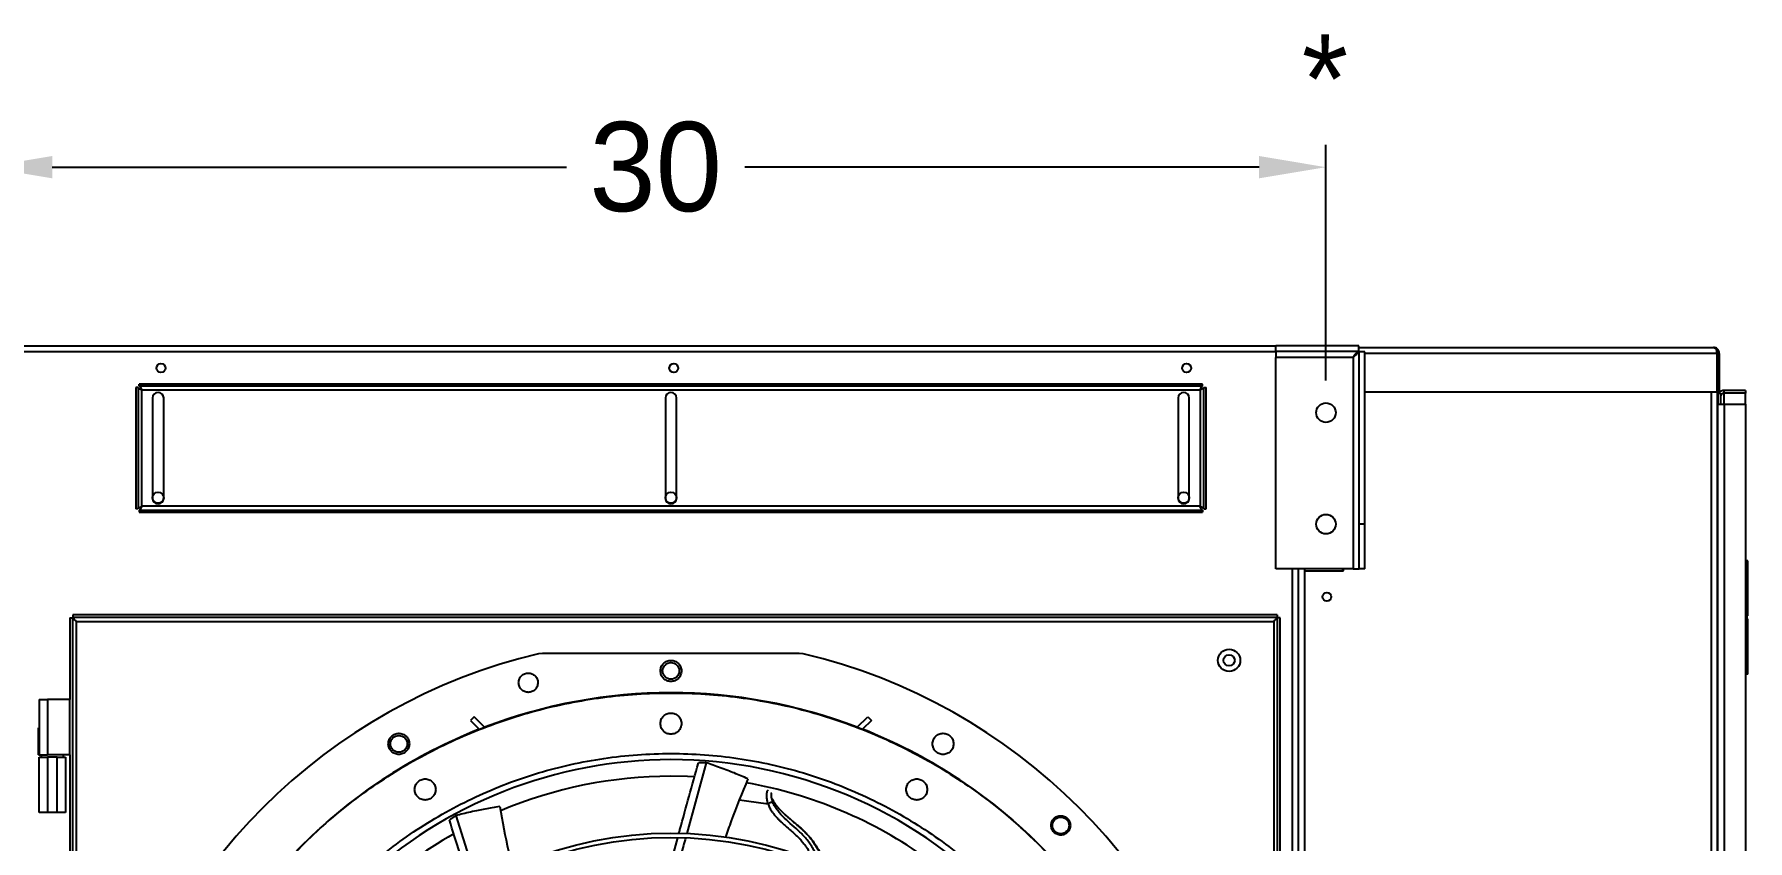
# Model space of a CAD drawing. Header units: inches. Extents: x 1229 to 1453, y -1023 to -720.
# Drawn here: x 1330.83 to 1369.26, y -977.08 to -959 of the extents above; entities that cross this region are included whole.
import ezdxf

# ---------------------------------------------------------------- set-up
doc = ezdxf.new("R2010")
doc.units = ezdxf.units.IN
doc.header["$MEASUREMENT"] = 0
doc.header["$PDSIZE"] = -1
doc.dimstyles.new('RAE Solutions', dxfattribs={"dimtxt": 2, "dimasz": 1.5, "dimexe": 0.5, "dimexo": 0.5, "dimgap": 0.5, "dimtad": 0, "dimtih": 1, "dimtoh": 1, "dimdec": 3, "dimrnd": 0.125, "dimzin": 1, "dimdsep": 46, "dimlunit": 5, "dimtxsty": 'Standard', "dimcen": 0.09, "dimadec": 0, "dimazin": 0, "dimtfac": 1, "dimtdec": 3, "dimtofl": 0, "dimtmove": 0, "dimatfit": 3, "dimfxl": 1, "dimtolj": 1, "dimtzin": 1, "dimarcsym": 0})

# ---------------------------------------------------------------- blocks, each defined once
blk = doc.blocks.new('*D281')
at = {"color": 0, "lineweight": -2, "transparency": 16777216}
for p, q in [((1329.736, -966.764), (1329.736, -961.479)), ((1359.799, -966.764), (1359.799, -961.479)), ((1331.236, -961.979), (1342.768, -961.979)), ((1358.299, -961.979), (1346.768, -961.979))]:
    blk.add_line(p, q, dxfattribs=at)
at = {"color": 0, "transparency": 16777216}
for points in [[(1331.236, -961.729), (1331.236, -962.229), (1329.736, -961.979)], [(1358.299, -961.729), (1358.299, -962.229), (1359.799, -961.979)]]:
    blk.add_solid(points, dxfattribs=at)
at = {"layer": 'Defpoints', "color": 0, "transparency": 16777216}
for p in [(1359.799, -961.979), (1329.736, -967.264), (1359.799, -967.264)]:
    blk.add_point(p, dxfattribs=at)
at = {"color": 0, "transparency": 16777216, "insert": (1344.768, -961.979), "char_height": 2, "attachment_point": 5}
blk.add_mtext('\\A1;30', dxfattribs=at)

msp = doc.modelspace()

# ---------------------------------------------------------------- linework, layer by layer
at = {"color": 18, "linetype": 'Continuous', "lineweight": 25, "true_color": 0x000000}
for p, q in [((1330.5993, -965.9825), (1358.6739, -965.9825)), ((1358.6739, -966.1125), (1358.6739, -965.9825)), ((1360.5368, -965.9825), (1358.6739, -965.9825)), ((1360.5368, -966.1125), (1360.5368, -965.9825)), ((1358.6739, -966.1155), (1330.59, -966.1155)), ((1360.5368, -966.1125), (1358.6739, -966.1125)), ((1358.6739, -966.1125), (1358.6739, -966.2465)), ((1360.4099, -966.2465), (1358.6739, -966.2465)), ((1358.6739, -970.9825), (1358.6739, -966.2465)), ((1360.4099, -966.2465), (1360.4099, -970.9825)), ((1360.5062, -966.1526), (1360.4727, -966.1526)), ((1360.5368, -966.0196), (1368.4869, -966.0196)), ((1360.6739, -966.1196), (1360.5439, -966.1196)), ((1360.5439, -969.9825), (1360.5439, -966.1196)), ((1360.6739, -969.9825), (1360.6739, -966.1196)), ((1368.5628, -966.1526), (1360.6739, -966.1526)), ((1368.5628, -966.1526), (1368.5628, -967.0196)), ((1368.5699, -966.1526), (1368.5628, -966.1526)), ((1368.6199, -966.1526), (1368.5699, -966.1526)), ((1368.5699, -966.1526), (1368.5699, -967.0196)), ((1368.6199, -966.1526), (1368.6199, -967.0196)), ((1333.1106, -966.9181), (1333.1106, -969.6374)), ((1333.1606, -966.9181), (1333.1106, -966.9181)), ((1333.1606, -966.9181), (1333.1606, -969.6374)), ((1357.0328, -966.8402), (1333.1885, -966.8402)), ((1333.1885, -966.8902), (1333.1885, -966.8402)), ((1357.0328, -966.8902), (1333.1885, -966.8902)), ((1333.2436, -966.9732), (1356.9776, -966.9732)), ((1333.2436, -969.5822), (1333.2436, -966.9732)), ((1356.9776, -966.9732), (1356.9776, -969.5822)), ((1357.0328, -966.8902), (1357.0328, -966.8402)), ((1357.0606, -969.6374), (1357.0606, -966.9181)), ((1357.0606, -966.9181), (1357.1106, -966.9181)), ((1357.1106, -969.6374), (1357.1106, -966.9181)), ((1368.5628, -967.0196), (1360.6739, -967.0196)), ((1368.4369, -967.0196), (1368.4369, -1004.4265)), ((1368.6199, -967.0196), (1368.5699, -967.0196)), ((1368.5699, -967.0196), (1368.5699, -1004.4265)), ((1368.5859, -967.0456), (1368.6117, -967.0456)), ((1368.5859, -967.0456), (1368.5859, -967.2956)), ((1368.6117, -967.0456), (1368.6489, -967.0456)), ((1368.6489, -967.0456), (1368.6489, -967.2956)), ((1368.7319, -967.0456), (1368.7319, -966.9826)), ((1369.2109, -966.9826), (1368.7319, -966.9826)), ((1369.2109, -967.0456), (1368.7319, -967.0456)), ((1368.7319, -967.2956), (1368.7319, -967.0456)), ((1369.2109, -966.9826), (1369.2109, -967.0456)), ((1369.2109, -967.2956), (1369.2109, -967.0456)), ((1333.4856, -967.1527), (1333.4856, -969.4027)), ((1333.7356, -969.4027), (1333.7356, -967.1527)), ((1344.9856, -967.1527), (1344.9856, -969.4027)), ((1345.2356, -969.4027), (1345.2356, -967.1527)), ((1356.4856, -967.1527), (1356.4856, -969.4027)), ((1356.7356, -969.4027), (1356.7356, -967.1527)), ((1368.5859, -1003.5456), (1368.5859, -967.2956)), ((1368.5859, -967.2956), (1368.6117, -967.2956)), ((1368.6117, -967.2956), (1368.7319, -967.2956)), ((1368.7319, -967.2956), (1368.7319, -1003.5456)), ((1368.7319, -967.2956), (1369.2109, -967.2956)), ((1369.2109, -967.2956), (1369.2109, -1003.5456)), ((1333.1606, -969.6374), (1333.1106, -969.6374)), ((1333.1885, -969.6652), (1333.1885, -969.7152)), ((1333.1885, -969.6652), (1357.0328, -969.6652)), ((1333.1885, -969.7152), (1357.0328, -969.7152)), ((1356.9776, -969.5822), (1333.2436, -969.5822)), ((1357.0328, -969.6652), (1357.0328, -969.7152)), ((1357.0606, -969.6374), (1357.1106, -969.6374)), ((1360.6739, -969.9825), (1360.5439, -969.9825)), ((1360.5439, -970.9825), (1360.5439, -969.9825)), ((1360.6739, -970.9825), (1360.6739, -969.9825)), ((1360.4099, -970.9825), (1358.6739, -970.9825)), ((1359.0409, -970.9825), (1359.0409, -1004.4265)), ((1359.1739, -970.9825), (1359.1739, -1004.4265)), ((1359.3199, -970.9825), (1359.3199, -971.0276)), ((1360.1739, -970.9825), (1360.1739, -971.0276)), ((1360.1949, -971.0276), (1360.1949, -970.9825)), ((1360.4099, -970.9825), (1360.5439, -970.9825)), ((1360.6739, -970.9825), (1360.5439, -970.9825)), ((1369.2579, -970.8006), (1369.2109, -970.8006)), ((1369.2579, -972.0406), (1369.2579, -970.8006)), ((1359.3199, -971.0276), (1359.3199, -1004.4265)), ((1359.3199, -971.0276), (1360.1949, -971.0276)), ((1331.6274, -972.0851), (1331.6274, -973.916)), ((1331.6274, -972.0851), (1331.6904, -972.0851)), ((1331.6904, -972.0851), (1331.6904, -999.487)), ((1331.6974, -972.015), (1331.6974, -972.078)), ((1358.7033, -972.015), (1331.6974, -972.015)), ((1358.7033, -972.078), (1331.6974, -972.078)), ((1358.7033, -972.015), (1358.7033, -972.078)), ((1358.7734, -972.0851), (1358.7104, -972.0851)), ((1358.7104, -999.487), (1358.7104, -972.0851)), ((1358.7734, -999.487), (1358.7734, -972.0851)), ((1368.5699, -972.1031), (1368.5859, -972.1031)), ((1369.2579, -972.0406), (1369.2109, -972.0406)), ((1369.2574, -972.1031), (1369.2109, -972.1031)), ((1369.2421, -972.1031), (1369.2421, -972.0406)), ((1369.2574, -973.3431), (1369.2574, -972.1031)), ((1331.7734, -972.161), (1331.7734, -999.411)), ((1331.7734, -972.161), (1358.6274, -972.161)), ((1358.6274, -972.161), (1358.6274, -999.411)), ((1342.233, -972.8787), (1342.1427, -972.8893)), ((1347.9882, -972.8787), (1342.233, -972.8787)), ((1348.0785, -972.8893), (1347.9882, -972.8787)), ((1368.5699, -973.3431), (1368.5859, -973.3431)), ((1369.2574, -973.3431), (1369.2109, -973.3431)), ((1330.9399, -973.916), (1330.9399, -974.5506)), ((1330.9399, -973.916), (1331.1274, -973.916)), ((1331.1274, -973.916), (1331.1274, -975.156)), ((1331.6274, -973.916), (1331.1274, -973.916)), ((1331.6274, -975.156), (1331.6274, -973.916)), ((1340.6973, -974.299), (1340.6155, -974.3842)), ((1340.6155, -974.3842), (1340.8128, -974.5816)), ((1340.9332, -974.5349), (1340.6973, -974.299)), ((1349.2881, -974.5349), (1349.5239, -974.299)), ((1349.6058, -974.3842), (1349.4084, -974.5816)), ((1349.5239, -974.299), (1349.6058, -974.3842)), ((1330.9299, -975.156), (1330.9299, -974.5506)), ((1330.9299, -974.5506), (1330.9399, -974.5506)), ((1330.9399, -974.5506), (1330.9399, -975.156)), ((1330.9299, -975.156), (1330.9399, -975.156)), ((1330.9394, -976.446), (1330.9394, -975.206)), ((1330.9394, -975.206), (1331.1269, -975.206)), ((1330.9399, -975.156), (1331.1274, -975.156)), ((1330.9864, -975.156), (1330.9864, -975.206)), ((1331.1269, -975.206), (1331.1269, -976.446)), ((1331.3459, -975.206), (1331.1269, -975.206)), ((1331.6274, -975.156), (1331.1274, -975.156)), ((1331.3459, -976.446), (1331.3459, -975.206)), ((1331.3459, -975.206), (1331.5334, -975.206)), ((1331.4864, -975.206), (1331.4864, -975.156)), ((1331.5334, -975.206), (1331.5334, -976.446)), ((1331.6274, -975.156), (1331.6274, -994.916)), ((1345.897, -975.33), (1345.4642, -976.9203)), ((1345.897, -975.33), (1345.7249, -975.3343)), ((1331.1269, -976.446), (1330.9394, -976.446)), ((1331.3459, -976.446), (1331.1269, -976.446)), ((1331.5334, -976.446), (1331.3459, -976.446)), ((1340.2858, -976.5159), (1340.1433, -976.6126)), ((1340.2858, -976.5159), (1340.781, -978.0863)), ((1347.7953, -976.5957), (1347.6907, -976.5035))]:
    msp.add_line(p, q, dxfattribs=at)
at = {"color": 18, "linetype": 'Continuous', "lineweight": 25, "true_color": 0x000000, "flags": 128}
msp.add_lwpolyline([(1345.6369, -975.6487), (1345.4808, -975.6416), (1345.1106, -975.6347)], dxfattribs=at)
at = {"color": 18, "linetype": 'Continuous', "lineweight": 25, "true_color": 0x000000}
for centre, radius in [((1333.6739, -966.4825), 0.0995), ((1345.1739, -966.4825), 0.0995), ((1356.6739, -966.4825), 0.0995), ((1359.7989, -967.4825), 0.2188), ((1333.6106, -969.39), 0.125), ((1345.1106, -969.39), 0.125), ((1356.6106, -969.39), 0.125), ((1359.7989, -969.9825), 0.2188), ((1359.8199, -971.6111), 0.0995), ((1357.6274, -973.036), 0.25), ((1357.6274, -973.036), 0.125), ((1345.1106, -973.2724), 0.1875), ((1345.1106, -985.4772), 11.7126), ((1339.0082, -974.9076), 0.1875), ((1353.852, -976.7358), 0.1875), ((1345.1106, -985.4772), 8.5704), ((1345.1106, -985.4772), 8.472)]:
    msp.add_circle(centre, radius, dxfattribs=at)
for centre, radius, start, end in [((1333.6106, -967.1527), 0.125, 0, 180), ((1345.1106, -967.1527), 0.125, 0, 180), ((1356.6106, -967.1527), 0.125, 0, 180), ((1368.7319, -967.1286), 0.146, 90, 145.35478), ((1368.7319, -967.1286), 0.083, 90, 180), ((1333.6106, -969.4027), 0.125, 180, 0), ((1345.1106, -969.4027), 0.125, 180, 0), ((1356.6106, -969.4027), 0.125, 180, 0), ((1345.1106, -985.4772), 12.9331, 103.26667, 166.73333), ((1345.1106, -985.4772), 12.9331, 13.26667, 76.73333), ((1345.1106, -985.4772), 11.7147, 69.09994, 110.90006), ((1345.1106, -985.4772), 11.7147, 111.53134, 134.20264), ((1345.1106, -985.4772), 11.7147, 45.79736, 68.46866), ((1345.1106, -985.4772), 10.2157, 90, 133.03686), ((1345.1106, -985.4772), 10.2157, 44.36303, 90), ((1345.1106, -985.4772), 9.8425, 90, 112.84339), ((1345.1106, -985.4772), 9.8425, 54.20961, 80.11304), ((1345.1106, -985.4772), 9.8425, 119.66087, 133.01249)]:
    msp.add_arc(centre, radius, start, end, dxfattribs=at)
for points, knots in [([(1360.4099, -966.2465), (1360.4204, -966.229), (1360.4416, -966.1939), (1360.4733, -966.1496), (1360.5051, -966.1186), (1360.5262, -966.1146), (1360.5368, -966.1125)], [0, 0, 0, 0, 0.2499997, 0.4999982, 0.7500043, 1, 1, 1, 1]), ([(1360.5439, -966.1196), (1360.5428, -966.1207), (1360.5406, -966.1228), (1360.5246, -966.1359), (1360.4983, -966.1593), (1360.4596, -966.1979), (1360.4272, -966.2296), (1360.4099, -966.2465)], [0, 0, 0, 0, 0.1511523, 0.3020004, 0.4605084, 0.711982, 1, 1, 1, 1]), ([(1368.4869, -966.0196), (1368.4957, -966.021), (1368.515, -966.0241), (1368.5401, -966.0483), (1368.5552, -966.0849), (1368.5614, -966.1205), (1368.5624, -966.1438), (1368.5628, -966.1526)], [0, 0, 0, 0, 0.2277485, 0.4962014, 0.6892053, 0.8824399, 1, 1, 1, 1]), ([(1368.6199, -966.1526), (1368.619, -966.1409), (1368.6172, -966.1186), (1368.605, -966.0894), (1368.5896, -966.0668), (1368.5684, -966.0461), (1368.5355, -966.0253), (1368.5052, -966.0218), (1368.4869, -966.0196)], [0, 0, 0, 0, 0.15709085, 0.29742919, 0.42172758, 0.53098073, 0.71670474, 1, 1, 1, 1]), ([(1368.5699, -966.1526), (1368.5692, -966.1453), (1368.568, -966.1314), (1368.5629, -966.1174), (1368.559, -966.1118), (1368.5586, -966.1112)], [0, 0, 0, 0, 0.4983993, 0.9495515, 1, 1, 1, 1]), ([(1333.2436, -966.9732), (1333.2335, -966.969), (1333.2132, -966.9604), (1333.1868, -966.9475), (1333.168, -966.9346), (1333.1611, -966.9248), (1333.1607, -966.9193), (1333.1606, -966.9181)], [0, 0, 0, 0, 0.2332196, 0.4664869, 0.6997626, 0.933042, 1, 1, 1, 1]), ([(1333.1885, -966.8902), (1333.1927, -966.8913), (1333.2013, -966.8935), (1333.2142, -966.9103), (1333.2271, -966.9346), (1333.2369, -966.9574), (1333.2424, -966.9703), (1333.2436, -966.9732)], [0, 0, 0, 0, 0.2332162, 0.4664888, 0.699761, 0.9330417, 1, 1, 1, 1]), ([(1356.9776, -966.9732), (1356.9819, -966.9631), (1356.9905, -966.9428), (1357.0034, -966.9164), (1357.0162, -966.8977), (1357.0261, -966.8908), (1357.0315, -966.8903), (1357.0328, -966.8902)], [0, 0, 0, 0, 0.23322412, 0.46648622, 0.6997697, 0.93304168, 1, 1, 1, 1]), ([(1357.0606, -966.9181), (1357.0595, -966.9224), (1357.0574, -966.9309), (1357.0406, -966.9438), (1357.0162, -966.9567), (1356.9935, -966.9665), (1356.9805, -966.972), (1356.9776, -966.9732)], [0, 0, 0, 0, 0.2332296, 0.4664915, 0.6997773, 0.9330446, 1, 1, 1, 1]), ([(1333.1606, -969.6374), (1333.1617, -969.6331), (1333.1639, -969.6245), (1333.1807, -969.6117), (1333.205, -969.5988), (1333.2277, -969.589), (1333.2407, -969.5835), (1333.2436, -969.5822)], [0, 0, 0, 0, 0.2332218, 0.4664899, 0.6997617, 0.9330418, 1, 1, 1, 1]), ([(1333.2436, -969.5822), (1333.2393, -969.5924), (1333.2307, -969.6126), (1333.2179, -969.639), (1333.205, -969.6578), (1333.1952, -969.6647), (1333.1897, -969.6651), (1333.1885, -969.6652)], [0, 0, 0, 0, 0.2332232, 0.4664974, 0.6997687, 0.9330484, 1, 1, 1, 1]), ([(1357.0328, -969.6652), (1357.0285, -969.6642), (1357.0199, -969.662), (1357.007, -969.6452), (1356.9942, -969.6208), (1356.9843, -969.5981), (1356.9788, -969.5851), (1356.9776, -969.5822)], [0, 0, 0, 0, 0.2332229, 0.4664838, 0.6997614, 0.9330473, 1, 1, 1, 1]), ([(1356.9776, -969.5822), (1356.9877, -969.5865), (1357.008, -969.5951), (1357.0344, -969.608), (1357.0532, -969.6208), (1357.0601, -969.6307), (1357.0605, -969.6362), (1357.0606, -969.6374)], [0, 0, 0, 0, 0.2332091, 0.4664778, 0.6997642, 0.9330449, 1, 1, 1, 1]), ([(1331.6904, -972.0851), (1331.6911, -972.0857), (1331.6925, -972.087), (1331.703, -972.0944), (1331.72, -972.1089), (1331.7437, -972.1323), (1331.7632, -972.1512), (1331.7734, -972.161)], [0, 0, 0, 0, 0.1567997, 0.3135465, 0.4731303, 0.727124, 1, 1, 1, 1]), ([(1331.7734, -972.161), (1331.7617, -972.1489), (1331.7427, -972.1289), (1331.7213, -972.1079), (1331.7107, -972.0949), (1331.7047, -972.0863), (1331.7001, -972.0795), (1331.6983, -972.0785), (1331.6974, -972.078)], [0, 0, 0, 0, 0.3258838, 0.5325978, 0.6334609, 0.7438469, 0.8655822, 1, 1, 1, 1]), ([(1358.7033, -972.078), (1358.7029, -972.0785), (1358.7021, -972.0793), (1358.6978, -972.0853), (1358.6913, -972.0939), (1358.6796, -972.1075), (1358.658, -972.1294), (1358.6387, -972.1493), (1358.6274, -972.161)], [0, 0, 0, 0, 0.1202763, 0.2365967, 0.3512696, 0.4667373, 0.683949, 1, 1, 1, 1]), ([(1358.6274, -972.161), (1358.6401, -972.1487), (1358.6608, -972.1286), (1358.6851, -972.1047), (1358.701, -972.092), (1358.7092, -972.0863), (1358.71, -972.0854), (1358.7104, -972.0851)], [0, 0, 0, 0, 0.3427305, 0.5568264, 0.7264913, 0.8967109, 1, 1, 1, 1]), ([(1344.8744, -973.2724), (1344.8779, -973.2417), (1344.885, -973.1799), (1344.9395, -973.1012), (1345.0176, -973.0486), (1345.1106, -973.0301), (1345.2036, -973.0486), (1345.2817, -973.1012), (1345.3362, -973.1799), (1345.3433, -973.2417), (1345.3468, -973.2724)], [0, 0, 0, 0, 0.1245349, 0.2497054, 0.3748574, 0.4999969, 0.6251426, 0.7502946, 0.8754651, 1, 1, 1, 1]), ([(1345.3468, -973.2724), (1345.3432, -973.3037), (1345.336, -973.3658), (1345.2809, -973.4444), (1345.203, -973.4965), (1345.1106, -973.5148), (1345.0182, -973.4965), (1344.9403, -973.4444), (1344.8852, -973.3658), (1344.878, -973.3037), (1344.8744, -973.2724)], [0, 0, 0, 0, 0.12625129, 0.25133351, 0.37562628, 0.50000225, 0.62437197, 0.74867005, 0.87374871, 1, 1, 1, 1]), ([(1341.6945, -973.5362), (1341.6978, -973.5078), (1341.7043, -973.451), (1341.7546, -973.3788), (1341.8264, -973.3307), (1341.9117, -973.314), (1341.9969, -973.3312), (1342.0684, -973.3798), (1342.118, -973.4519), (1342.1244, -973.5082), (1342.1276, -973.5362)], [0, 0, 0, 0, 0.1252416, 0.2504831, 0.3757105, 0.500927, 0.6261623, 0.7514039, 0.8764877, 1, 1, 1, 1]), ([(1342.1276, -973.5362), (1342.1243, -973.5647), (1342.1178, -973.6213), (1342.0677, -973.6932), (1341.9965, -973.7413), (1341.9118, -973.7583), (1341.827, -973.7419), (1341.7552, -973.6941), (1341.7044, -973.622), (1341.6978, -973.5648), (1341.6945, -973.5362)], [0, 0, 0, 0, 0.1255123, 0.2499857, 0.3743926, 0.4988915, 0.6232592, 0.7479391, 0.8738312, 1, 1, 1, 1]), ([(1333.4011, -985.4772), (1333.4059, -985.2217), (1333.4156, -984.7108), (1333.4936, -983.9477), (1333.6177, -983.1911), (1333.792, -982.4444), (1334.0146, -981.7106), (1334.2847, -980.9929), (1334.6012, -980.2945), (1334.9626, -979.6182), (1335.3675, -978.9671), (1335.8142, -978.3438), (1336.3006, -977.751), (1336.8248, -977.1914), (1337.3845, -976.6672), (1337.9772, -976.1807), (1338.6005, -975.7341), (1339.2517, -975.3292), (1339.9279, -974.9677), (1340.6264, -974.6513), (1341.344, -974.3812), (1342.0778, -974.1586), (1342.8246, -973.9844), (1343.5811, -973.8595), (1344.3442, -973.7844), (1345.1106, -973.7593), (1345.877, -973.7844), (1346.6401, -973.8595), (1347.3967, -973.9844), (1348.1434, -974.1586), (1348.8772, -974.3812), (1349.5949, -974.6513), (1350.2933, -974.9677), (1350.9696, -975.3292), (1351.6207, -975.7341), (1352.244, -976.1807), (1352.8368, -976.6672), (1353.3964, -977.1914), (1353.9206, -977.751), (1354.407, -978.3438), (1354.8537, -978.9671), (1355.2586, -979.6182), (1355.6201, -980.2945), (1355.9365, -980.9929), (1356.2066, -981.7106), (1356.4292, -982.4444), (1356.6035, -983.1911), (1356.7277, -983.9477), (1356.8056, -984.7108), (1356.8153, -985.2217), (1356.8201, -985.4772)], [0, 0, 0, 0, 0.0208333, 0.0416667, 0.0625, 0.0833333, 0.1041667, 0.125, 0.1458333, 0.1666667, 0.1875, 0.2083333, 0.2291667, 0.25, 0.2708333, 0.2916667, 0.3125, 0.3333333, 0.3541667, 0.375, 0.3958333, 0.4166666, 0.4375001, 0.4583333, 0.4791666, 0.5, 0.5208333, 0.5416666, 0.5625, 0.5833333, 0.6041667, 0.625, 0.6458333, 0.6666666, 0.6875, 0.7083333, 0.7291667, 0.75, 0.7708334, 0.7916667, 0.8125, 0.8333334, 0.8541666, 0.875, 0.8958333, 0.9166667, 0.9375, 0.9583333, 0.9791667, 1, 1, 1, 1]), ([(1344.8744, -974.4536), (1344.8779, -974.4226), (1344.885, -974.3608), (1344.9397, -974.2822), (1345.0177, -974.2296), (1345.1106, -974.2112), (1345.2035, -974.2296), (1345.2816, -974.2822), (1345.3362, -974.3608), (1345.3433, -974.4226), (1345.3468, -974.4536)], [0, 0, 0, 0, 0.12499901, 0.24999697, 0.37499891, 0.49999823, 0.62499756, 0.74999949, 0.87500099, 1, 1, 1, 1]), ([(1338.772, -974.9076), (1338.7756, -974.8765), (1338.7828, -974.8145), (1338.8378, -974.7356), (1338.9164, -974.6832), (1339.0097, -974.6652), (1339.1028, -974.6843), (1339.1806, -974.7376), (1339.2342, -974.8161), (1339.241, -974.8772), (1339.2445, -974.9076)], [0, 0, 0, 0, 0.12549114, 0.25096349, 0.37643037, 0.50190647, 0.62739119, 0.75288283, 0.87723566, 1, 1, 1, 1]), ([(1345.3468, -974.4536), (1345.3433, -974.4845), (1345.3362, -974.5463), (1345.2816, -974.6249), (1345.2035, -974.6775), (1345.1106, -974.6959), (1345.0177, -974.6775), (1344.9397, -974.6249), (1344.885, -974.5463), (1344.8779, -974.4845), (1344.8744, -974.4536)], [0, 0, 0, 0, 0.12499901, 0.25000051, 0.37500244, 0.50000177, 0.62500109, 0.75000303, 0.87500099, 1, 1, 1, 1]), ([(1350.9768, -974.9076), (1350.9802, -974.8772), (1350.9871, -974.8161), (1351.0407, -974.7375), (1351.1184, -974.6843), (1351.2115, -974.6652), (1351.3049, -974.6832), (1351.3834, -974.7356), (1351.4385, -974.8145), (1351.4456, -974.8765), (1351.4492, -974.9076)], [0, 0, 0, 0, 0.1228091, 0.2472158, 0.372697, 0.498163, 0.6236183, 0.7490672, 0.8745264, 1, 1, 1, 1]), ([(1338.2234, -977.7484), (1338.4144, -977.5852), (1338.7965, -977.2589), (1339.4128, -976.8239), (1340.0567, -976.4318), (1340.728, -976.0884), (1341.4224, -975.7945), (1342.1363, -975.5519), (1342.866, -975.3619), (1343.6076, -975.2254), (1344.3571, -975.1433), (1345.1106, -975.1158), (1345.8641, -975.1433), (1346.6137, -975.2254), (1347.3552, -975.3619), (1348.0849, -975.5519), (1348.7989, -975.7945), (1349.4932, -976.0884), (1350.1646, -976.4318), (1350.8084, -976.8239), (1351.4248, -977.2589), (1351.8068, -977.5852), (1351.9979, -977.7484)], [0, 0, 0, 0, 0.05, 0.1, 0.15, 0.2, 0.2500001, 0.3000001, 0.3500001, 0.3999999, 0.4500001, 0.4999999, 0.55, 0.5999999, 0.65, 0.7, 0.75, 0.8000001, 0.8499999, 0.9000001, 0.9500001, 1, 1, 1, 1]), ([(1339.2445, -974.9076), (1339.2409, -974.9384), (1339.2339, -974.9999), (1339.1797, -975.0783), (1339.1023, -975.1309), (1339.01, -975.1499), (1338.9172, -975.1322), (1338.8385, -975.0802), (1338.7829, -975.0012), (1338.7757, -974.9388), (1338.772, -974.9076)], [0, 0, 0, 0, 0.1245795, 0.2488739, 0.3733776, 0.4977506, 0.6221041, 0.7475154, 0.8737582, 1, 1, 1, 1]), ([(1351.4492, -974.9076), (1351.4456, -974.9388), (1351.4383, -975.0012), (1351.3828, -975.0802), (1351.3041, -975.1322), (1351.2113, -975.1499), (1351.119, -975.131), (1351.0415, -975.0783), (1350.9873, -974.9999), (1350.9803, -974.9384), (1350.9768, -974.9076)], [0, 0, 0, 0, 0.1262374, 0.2524741, 0.3778332, 0.502179, 0.626587, 0.751133, 0.8754495, 1, 1, 1, 1]), ([(1345.2897, -976.9109), (1345.2971, -976.8837), (1345.441, -976.3564), (1345.5867, -975.8318), (1345.7249, -975.3343)], [0, 0, 0, 0, 0.0516093, 1, 1, 1, 1]), ([(1346.8372, -975.6927), (1346.7837, -975.6693), (1346.6804, -975.6242), (1346.5295, -975.562), (1346.3763, -975.5015), (1346.2192, -975.4422), (1346.0564, -975.3838), (1345.9495, -975.3477), (1345.897, -975.33)], [0, 0, 0, 0, 0.1737125, 0.335418, 0.4850755, 0.6632663, 0.8349168, 1, 1, 1, 1]), ([(1339.3626, -975.9304), (1339.3661, -975.8995), (1339.3732, -975.8377), (1339.4279, -975.7591), (1339.5059, -975.7065), (1339.5988, -975.6881), (1339.6917, -975.7065), (1339.7697, -975.7591), (1339.8244, -975.8377), (1339.8315, -975.8995), (1339.835, -975.9304)], [0, 0, 0, 0, 0.1249991, 0.2499977, 0.3749989, 0.4999982, 0.6249976, 0.7499987, 0.8750009, 1, 1, 1, 1]), ([(1339.835, -975.9304), (1339.8315, -975.9614), (1339.8244, -976.0232), (1339.7697, -976.1018), (1339.6917, -976.1544), (1339.5988, -976.1728), (1339.5059, -976.1544), (1339.4279, -976.1018), (1339.3732, -976.0232), (1339.3661, -975.9614), (1339.3626, -975.9304)], [0, 0, 0, 0, 0.1249998, 0.2500013, 0.3750024, 0.5000018, 0.6250011, 0.7500022, 0.8750002, 1, 1, 1, 1]), ([(1346.8372, -975.6927), (1346.7062, -976.0053), (1346.5254, -976.4366), (1346.3752, -976.8792), (1346.3339, -977.0011)], [0, 0, 0, 0, 0.7245345, 1, 1, 1, 1]), ([(1347.2888, -976.2536), (1347.2853, -976.2414), (1347.2775, -976.2142), (1347.2685, -976.1695), (1347.2628, -976.1248), (1347.2605, -976.0837), (1347.2606, -976.0479), (1347.2634, -976.0104), (1347.2699, -975.9763), (1347.2803, -975.9457), (1347.2901, -975.9422), (1347.2953, -975.9404)], [0, 0, 0, 0, 0.0797532, 0.1782772, 0.2969966, 0.3878831, 0.4805783, 0.5825764, 0.7201846, 0.8534872, 1, 1, 1, 1]), ([(1350.3862, -975.9304), (1350.3898, -975.8995), (1350.3969, -975.8377), (1350.4515, -975.7591), (1350.5296, -975.7065), (1350.6224, -975.6881), (1350.7153, -975.7065), (1350.7934, -975.7591), (1350.848, -975.8377), (1350.8551, -975.8995), (1350.8586, -975.9304)], [0, 0, 0, 0, 0.1249992, 0.2500015, 0.3749974, 0.4999969, 0.6250026, 0.7499985, 0.8750008, 1, 1, 1, 1]), ([(1350.8586, -975.9304), (1350.8551, -975.9614), (1350.848, -976.0232), (1350.7934, -976.1018), (1350.7153, -976.1544), (1350.6224, -976.1728), (1350.5296, -976.1544), (1350.4515, -976.1018), (1350.3969, -976.0232), (1350.3898, -975.9614), (1350.3862, -975.9304)], [0, 0, 0, 0, 0.1249999, 0.2500015, 0.3749974, 0.5000031, 0.6250026, 0.7499985, 0.8750001, 1, 1, 1, 1]), ([(1341.2728, -976.3127), (1341.2151, -976.322), (1341.1038, -976.3398), (1340.9433, -976.3691), (1340.7817, -976.401), (1340.6175, -976.4361), (1340.4489, -976.4749), (1340.3395, -976.5024), (1340.2858, -976.5159)], [0, 0, 0, 0, 0.17371237, 0.3354177, 0.4850761, 0.66326641, 0.83491677, 1, 1, 1, 1]), ([(1341.2728, -976.3127), (1341.3316, -976.6464), (1341.4128, -977.1072), (1341.5257, -977.5608), (1341.5569, -977.6859)], [0, 0, 0, 0, 0.7243423, 1, 1, 1, 1]), ([(1346.6485, -976.1652), (1346.7183, -976.175), (1346.8612, -976.1951), (1347.0746, -976.2254), (1347.2181, -976.2443), (1347.2888, -976.2536)], [0, 0, 0, 0, 0.326792, 0.6684213, 1, 1, 1, 1]), ([(1347.3949, -976.2192), (1347.3924, -976.2187), (1347.3873, -976.2176), (1347.3763, -976.2181), (1347.3628, -976.2204), (1347.3474, -976.2246), (1347.3312, -976.2306), (1347.3154, -976.2378), (1347.301, -976.2456), (1347.2928, -976.251), (1347.2888, -976.2536)], [0, 0, 0, 0, 0.1149648, 0.2381227, 0.3674202, 0.499997, 0.6325712, 0.7618665, 0.8850229, 1, 1, 1, 1]), ([(1347.2888, -976.2536), (1347.2941, -976.2679), (1347.3048, -976.2974), (1347.3257, -976.3418), (1347.3507, -976.3872), (1347.3844, -976.4393), (1347.4265, -976.4954), (1347.4754, -976.5519), (1347.5234, -976.6023), (1347.5751, -976.6528), (1347.6377, -976.7105), (1347.7229, -976.7858), (1347.8094, -976.86), (1347.8884, -976.93), (1347.9486, -976.9862), (1348.01, -977.0486), (1348.078, -977.1268), (1348.1553, -977.2299), (1348.2364, -977.3621), (1348.2914, -977.4681), (1348.3163, -977.5309), (1348.3187, -977.5369)], [0, 0, 0, 0, 0.0273161, 0.0563296, 0.0869677, 0.1187169, 0.165398, 0.2104306, 0.2503315, 0.2887063, 0.3394758, 0.4034158, 0.4948598, 0.5485871, 0.5987234, 0.6476001, 0.7107189, 0.7885468, 0.8811132, 0.9885517, 1, 1, 1, 1]), ([(1347.3664, -976.0144), (1347.3629, -976.015), (1347.356, -976.0163), (1347.3565, -976.0636), (1347.3654, -976.132), (1347.3851, -976.1902), (1347.3949, -976.2192)], [0, 0, 0, 0, 0.2444645, 0.4943335, 0.7479228, 1, 1, 1, 1]), ([(1347.3835, -976.1427), (1347.3898, -976.1563), (1347.4025, -976.1835), (1347.4266, -976.2223), (1347.4513, -976.2577), (1347.4783, -976.2932), (1347.5121, -976.3337), (1347.5451, -976.3701), (1347.5739, -976.4003), (1347.5989, -976.4257), (1347.6271, -976.4534), (1347.6556, -976.4805), (1347.6748, -976.4981), (1347.6834, -976.5059)], [0, 0, 0, 0, 0.1176236, 0.2352905, 0.3088836, 0.3993934, 0.5172281, 0.6329836, 0.6960853, 0.7668558, 0.8452755, 0.9312976, 1, 1, 1, 1]), ([(1348.4503, -977.5886), (1348.4381, -977.5533), (1348.3989, -977.4388), (1348.3047, -977.259), (1348.1679, -977.0557), (1348.005, -976.8822), (1347.8306, -976.7297), (1347.658, -976.5779), (1347.5251, -976.438), (1347.4389, -976.3148), (1347.4095, -976.2508), (1347.3949, -976.2192)], [0, 0, 0, 0, 0.0617261, 0.2001152, 0.3387929, 0.477202, 0.6124865, 0.745059, 0.8745996, 0.9380785, 1, 1, 1, 1]), ([(1340.6292, -978.1728), (1340.6209, -978.1464), (1340.457, -977.6254), (1340.296, -977.1058), (1340.1433, -976.6126)], [0, 0, 0, 0, 0.0508104, 1, 1, 1, 1]), ([(1347.6834, -976.5059), (1347.6864, -976.5087), (1347.6954, -976.517), (1347.7119, -976.5317), (1347.7339, -976.5513), (1347.7574, -976.5717), (1347.7793, -976.5906), (1347.7972, -976.6059), (1347.8407, -976.6429), (1347.8992, -976.6918), (1347.9699, -976.7519), (1348.0251, -976.8004), (1348.0769, -976.8481), (1348.1279, -976.8983), (1348.1777, -976.9517), (1348.239, -977.0235), (1348.3159, -977.1254), (1348.3951, -977.2517), (1348.4663, -977.3895), (1348.5206, -977.5124), (1348.549, -977.5968), (1348.5608, -977.6321)], [0, 0, 0, 0, 0.0086914, 0.0251817, 0.0460005, 0.0700226, 0.0901404, 0.1065454, 0.1195357, 0.2099486, 0.2672003, 0.3159831, 0.3655041, 0.4157714, 0.4667558, 0.5184192, 0.6120875, 0.7302013, 0.8225324, 0.9257043, 1, 1, 1, 1]), ([(1347.7955, -976.6022), (1347.824, -976.6265), (1347.9157, -976.7049), (1348.032, -976.7942), (1348.1074, -976.8767), (1348.1267, -976.8978)], [0, 0, 0, 0, 0.2506943, 0.8084024, 1, 1, 1, 1]), ([(1353.6355, -976.7358), (1353.6386, -976.7079), (1353.645, -976.6519), (1353.694, -976.58), (1353.7651, -976.5312), (1353.8504, -976.5136), (1353.936, -976.53), (1354.0082, -976.5781), (1354.0587, -976.6504), (1354.0653, -976.7073), (1354.0685, -976.7358)], [0, 0, 0, 0, 0.1231638, 0.2468657, 0.3721336, 0.4977233, 0.6232988, 0.7488605, 0.8744264, 1, 1, 1, 1]), ([(1354.0685, -976.7358), (1354.0652, -976.7643), (1354.0586, -976.8215), (1354.0078, -976.8939), (1353.9356, -976.9417), (1353.8504, -976.9579), (1353.7658, -976.9405), (1353.6947, -976.8922), (1353.6451, -976.8203), (1353.6387, -976.7639), (1353.6355, -976.7358)], [0, 0, 0, 0, 0.1259764, 0.2519611, 0.3777933, 0.5024275, 0.6266804, 0.7512173, 0.8757499, 1, 1, 1, 1]), ([(1344.7648, -978.8402), (1344.8104, -978.6706), (1344.9746, -978.0594), (1345.1416, -977.451), (1345.2623, -977.0113)], [0, 0, 0, 0, 0.2775198, 1, 1, 1, 1]), ([(1345.4375, -977.0184), (1345.4221, -977.0748), (1345.2575, -977.6795), (1345.0917, -978.2862), (1344.9414, -978.8363)], [0, 0, 0, 0, 0.0932151, 1, 1, 1, 1]), ([(1348.1323, -976.9037), (1348.1685, -976.9404), (1348.263, -977.0359), (1348.3874, -977.2215), (1348.4987, -977.4304), (1348.5486, -977.5745), (1348.57, -977.6363)], [0, 0, 0, 0, 0.184725, 0.481092, 0.7775406, 1, 1, 1, 1])]:
    msp.add_open_spline(points, degree=3, knots=knots, dxfattribs=at)

# ---------------------------------------------------------------- texts
at = {"color": 18, "true_color": 0x000000, "insert": (1359.7775, -959.9994), "char_height": 2, "attachment_point": 5}
msp.add_mtext('\\A1;*', dxfattribs=at)

# ---------------------------------------------------------------- dimensions: what is measured, and where the dimension line sits
at = {"color": 18, "true_color": 0x000000}
dim = msp.add_linear_dim(base=(1359.798854293, -961.9788209115), p1=(1329.7363542931, -967.2637972179), p2=(1359.798854293, -967.2637972179), dimstyle='RAE Solutions', dxfattribs=at)
dim.commit()
dim.dimension.update_dxf_attribs({"geometry": '*D281', "text_midpoint": (1344.7676042931, -961.9788209115)})

doc.saveas('drawing.dxf')
